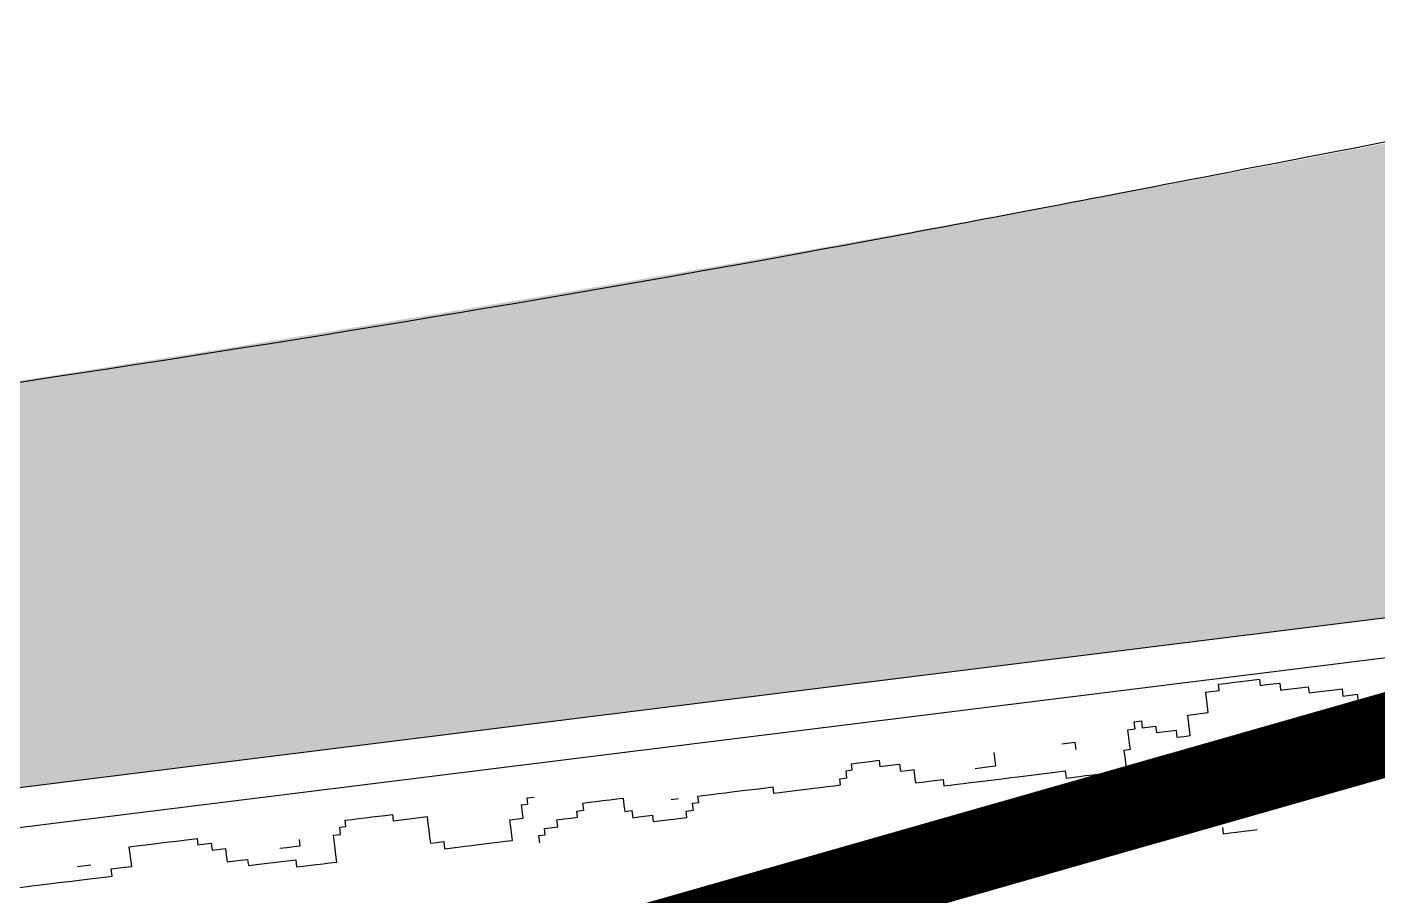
# Model space of a CAD drawing. Extents: x 302512 to 1034855, y -184136 to 410364.
# Drawn here: x 611299 to 619460, y -16858 to -11607 of the extents above; entities that cross this region are included whole.
import ezdxf

# ---------------------------------------------------------------- set-up
doc = ezdxf.new("R2010")
doc.units = 0
doc.header["$MEASUREMENT"] = 0
doc.linetypes.add('DASHED2', pattern=[0.375, 0.25, -0.125])
for name, color, linetype in [('PUB_TEXT', 7, 'Continuous'), ('WALL', 4, 'Continuous'), ('WZ', 2, 'Continuous'), ('总图线11', 41, 'Continuous'), ('环境', 8, 'Continuous')]:
    doc.layers.add(name, color=color, linetype=linetype)

# ---------------------------------------------------------------- blocks, each defined once
blk = doc.blocks.new('M_F21')
at = {"color": 3, "linetype": 'Continuous'}
for p, q in [((-631.595779787006, 671.5761824130986), (-577.3097208870659, 671.5761824130986)), ((-631.595779787006, 588.3934599739368), (-631.595779787006, 671.5761824130986)), ((-577.3097208870659, 696.8926631554514), (-548.3571561404315, 696.8926631554514)), ((-577.3097208870659, 671.5761824130986), (-577.3097208870659, 696.8926631554514)), ((-548.3571561404315, 696.8926631554514), (-523.0236619871266, 696.8926631554514)), ((-548.3571561404315, 696.8926631554514), (-548.3571561404315, 696.8926631554514)), ((-523.0236619871266, 696.8926631554514), (-465.1185324938569, 696.8926631554514)), ((-523.0236619871266, 696.8926631554514), (-523.0236619871266, 696.8926631554514)), ((-465.1185324938569, 696.8926631554514), (-410.8324735939177, 696.8926631554514)), ((-465.1185324938569, 696.8926631554514), (-465.1185324938569, 696.8926631554514)), ((-410.8324735939177, 696.8926631554514), (-410.8324735939177, 671.5761824130986)), ((-410.8324735939177, 671.5761824130986), (-385.4989794406129, 671.5761824130986)), ((-385.4989794406129, 671.5761824130986), (-331.2129205406727, 671.5761824130986)), ((-385.4989794406129, 671.5761824130986), (-385.4989794406129, 671.5761824130986)), ((-331.2129205406727, 671.5761824130986), (-331.2129205406727, 642.643061564695)), ((-331.2129205406727, 642.643061564695), (-302.2603557940383, 642.643061564695)), ((-302.2603557940383, 642.643061564695), (-276.9268616407335, 642.643061564695)), ((-302.2603557940383, 642.643061564695), (-302.2603557940383, 642.643061564695)), ((-276.9268616407335, 642.643061564695), (-219.0217321474638, 642.643061564695)), ((-276.9268616407335, 642.643061564695), (-276.9268616407335, 642.643061564695)), ((-219.0217321474638, 642.643061564695), (-219.0217321474638, 617.3265808223405)), ((-219.0217321474638, 617.3265808223405), (-164.7356732475246, 617.3265808223405)), ((-164.7356732475246, 617.3265808223405), (-139.4021790942197, 617.3265808223405)), ((-164.7356732475246, 617.3265808223405), (-164.7356732475246, 617.3265808223405)), ((-139.4021790942197, 617.3265808223405), (-85.11612019427957, 617.3265808223405)), ((-139.4021790942197, 617.3265808223405), (-139.4021790942197, 617.3265808223405)), ((-85.11612019427957, 617.3265808223405), (-85.11612019427957, 588.3934599739368)), ((-2082.843087712059, 559.4603391255332), (-2053.890522965425, 559.4603391255332)), ((-2082.843087712059, 559.4603391255332), (-2082.843087712059, 559.4603391255332)), ((-2082.843087712059, 534.1438583831787), (-2082.843087712059, 559.4603391255332)), ((-2053.890522965425, 559.4603391255332), (-2028.55702881212, 559.4603391255332)), ((-2053.890522965425, 559.4603391255332), (-2053.890522965425, 559.4603391255332)), ((-2028.55702881212, 559.4603391255332), (-1999.604464065485, 559.4603391255332)), ((-2028.55702881212, 559.4603391255332), (-2028.55702881212, 559.4603391255332)), ((-1999.604464065485, 559.4603391255332), (-1970.651899318851, 559.4603391255332)), ((-1999.604464065485, 559.4603391255332), (-1999.604464065485, 559.4603391255332)), ((-1970.651899318851, 559.4603391255332), (-1970.651899318851, 534.1438583831787)), ((-960.9312037799727, 559.4603391255332), (-931.9786390333384, 559.4603391255332)), ((-960.9312037799727, 505.210737534775), (-960.9312037799727, 559.4603391255332)), ((-931.9786390333384, 588.3934599739368), (-903.026074286704, 588.3934599739368)), ((-931.9786390333384, 588.3934599739368), (-931.9786390333384, 588.3934599739368)), ((-931.9786390333384, 559.4603391255332), (-931.9786390333384, 588.3934599739368)), ((-903.026074286704, 588.3934599739368), (-903.026074286704, 559.4603391255332)), ((-903.026074286704, 588.3934599739368), (-903.026074286704, 588.3934599739368)), ((-903.026074286704, 559.4603391255332), (-848.7400153867638, 559.4603391255332)), ((-903.026074286704, 559.4603391255332), (-903.026074286704, 559.4603391255332)), ((-848.7400153867638, 559.4603391255332), (-848.7400153867638, 534.1438583831787)), ((-714.8344034335796, 588.3934599739368), (-631.595779787006, 588.3934599739368)), ((-714.8344034335796, 505.210737534775), (-714.8344034335796, 588.3934599739368)), ((-85.11612019427957, 588.3934599739368), (-56.16355544764519, 588.3934599739368)), ((-56.16355544764519, 588.3934599739368), (-27.21099070101081, 588.3934599739368)), ((-56.16355544764519, 588.3934599739368), (-56.16355544764519, 588.3934599739368)), ((-27.21099070101081, 588.3934599739368), (-27.21099070101081, 559.4603391255332)), ((-27.21099070101081, 588.3934599739368), (-27.21099070101081, 588.3934599739368)), ((-27.21099070101081, 559.4603391255332), (-1.87749654770505, 559.4603391255332)), ((-27.21099070101081, 559.4603391255332), (-27.21099070101081, 559.4603391255332)), ((-1.87749654770505, 559.4603391255332), (-1.87749654770505, 505.210737534775)), ((1887.277353170195, 559.4603391255332), (1916.229917916829, 559.4603391255332)), ((1887.277353170195, 559.4603391255332), (1887.277353170195, 559.4603391255332)), ((1887.277353170195, 479.8942567924223), (1887.277353170195, 559.4603391255332)), ((1916.229917916829, 559.4603391255332), (1941.563412070134, 559.4603391255332)), ((1916.229917916829, 559.4603391255332), (1916.229917916829, 559.4603391255332)), ((1941.563412070134, 559.4603391255332), (1995.849470970075, 559.4603391255332)), ((1941.563412070134, 559.4603391255332), (1941.563412070134, 559.4603391255332)), ((1995.849470970075, 559.4603391255332), (2024.802035716708, 559.4603391255332)), ((1995.849470970075, 559.4603391255332), (1995.849470970075, 559.4603391255332)), ((2024.802035716708, 559.4603391255332), (2050.135529870015, 559.4603391255332)), ((2024.802035716708, 559.4603391255332), (2024.802035716708, 559.4603391255332)), ((2050.135529870015, 559.4603391255332), (2079.088094616647, 559.4603391255332)), ((2050.135529870015, 559.4603391255332), (2050.135529870015, 559.4603391255332)), ((2079.088094616647, 559.4603391255332), (2108.040659363283, 559.4603391255332)), ((2079.088094616647, 559.4603391255332), (2079.088094616647, 559.4603391255332)), ((2108.040659363283, 559.4603391255332), (2162.326718263223, 559.4603391255332)), ((2108.040659363283, 559.4603391255332), (2108.040659363283, 559.4603391255332)), ((2162.326718263223, 559.4603391255332), (2162.326718263223, 534.1438583831787)), ((2763.092436755887, 559.4603391255332), (2792.045001502524, 559.4603391255332)), ((2763.092436755887, 534.1438583831787), (2763.092436755887, 559.4603391255332)), ((2792.045001502524, 559.4603391255332), (2817.378495655827, 559.4603391255332)), ((2792.045001502524, 559.4603391255332), (2792.045001502524, 559.4603391255332)), ((2817.378495655827, 559.4603391255332), (2846.331060402463, 559.4603391255332)), ((2817.378495655827, 559.4603391255332), (2817.378495655827, 559.4603391255332)), ((2846.331060402463, 559.4603391255332), (2871.664554555766, 559.4603391255332)), ((2846.331060402463, 559.4603391255332), (2846.331060402463, 559.4603391255332)), ((2871.664554555766, 559.4603391255332), (2925.950613455709, 559.4603391255332)), ((2871.664554555766, 559.4603391255332), (2871.664554555766, 559.4603391255332)), ((2925.950613455709, 559.4603391255332), (2954.903178202341, 559.4603391255332)), ((2925.950613455709, 559.4603391255332), (2925.950613455709, 559.4603391255332)), ((2954.903178202341, 559.4603391255332), (2954.903178202341, 534.1438583831787)), ((3501.382837795067, 559.4603391255332), (3530.335402541703, 559.4603391255332)), ((3501.382837795067, 534.1438583831787), (3501.382837795067, 559.4603391255332)), ((3530.335402541703, 559.4603391255332), (3530.335402541703, 559.4603391255332)), ((-3204.754971644145, 505.210737534775), (-3175.802406897511, 505.210737534775)), ((-3204.754971644145, 479.8942567924223), (-3204.754971644145, 505.210737534775)), ((-3175.802406897511, 534.1438583831787), (-3150.468912744205, 534.1438583831787)), ((-3175.802406897511, 534.1438583831787), (-3175.802406897511, 534.1438583831787)), ((-3175.802406897511, 505.210737534775), (-3175.802406897511, 534.1438583831787)), ((-3175.802406897511, 505.210737534775), (-3175.802406897511, 505.210737534775)), ((-3150.468912744205, 534.1438583831787), (-3121.516347997571, 534.1438583831787)), ((-3150.468912744205, 534.1438583831787), (-3150.468912744205, 534.1438583831787)), ((-3121.516347997571, 534.1438583831787), (-3096.182853844266, 534.1438583831787)), ((-3121.516347997571, 534.1438583831787), (-3121.516347997571, 534.1438583831787)), ((-3096.182853844266, 534.1438583831787), (-3067.230289097632, 534.1438583831787)), ((-3096.182853844266, 534.1438583831787), (-3096.182853844266, 534.1438583831787)), ((-3067.230289097632, 534.1438583831787), (-3038.277724350997, 534.1438583831787)), ((-3067.230289097632, 534.1438583831787), (-3067.230289097632, 534.1438583831787)), ((-3038.277724350997, 534.1438583831787), (-3012.944230197692, 534.1438583831787)), ((-3038.277724350997, 534.1438583831787), (-3038.277724350997, 534.1438583831787)), ((-3012.944230197692, 534.1438583831787), (-3012.944230197692, 505.210737534775)), ((-3012.944230197692, 534.1438583831787), (-3012.944230197692, 534.1438583831787)), ((-3012.944230197692, 505.210737534775), (-3012.944230197692, 479.8942567924223)), ((-3012.944230197692, 505.210737534775), (-3012.944230197692, 505.210737534775)), ((-2821.133488751238, 505.210737534775), (-2792.180924004604, 505.210737534775)), ((-2792.180924004604, 505.210737534775), (-2792.180924004604, 505.210737534775)), ((-2712.561370951359, 505.210737534775), (-2683.608806204725, 505.210737534775)), ((-2712.561370951359, 505.210737534775), (-2712.561370951359, 505.210737534775)), ((-2712.561370951359, 479.8942567924223), (-2712.561370951359, 505.210737534775)), ((-2683.608806204725, 505.210737534775), (-2658.275312051419, 505.210737534775)), ((-2683.608806204725, 505.210737534775), (-2683.608806204725, 505.210737534775)), ((-2658.275312051419, 505.210737534775), (-2629.322747304785, 505.210737534775)), ((-2658.275312051419, 505.210737534775), (-2658.275312051419, 505.210737534775)), ((-2629.322747304785, 505.210737534775), (-2600.37018255815, 505.210737534775)), ((-2629.322747304785, 505.210737534775), (-2629.322747304785, 505.210737534775)), ((-2600.37018255815, 505.210737534775), (-2575.036688404845, 505.210737534775)), ((-2600.37018255815, 505.210737534775), (-2600.37018255815, 505.210737534775)), ((-2575.036688404845, 505.210737534775), (-2520.750629504906, 505.210737534775)), ((-2575.036688404845, 505.210737534775), (-2575.036688404845, 505.210737534775)), ((-2520.750629504906, 505.210737534775), (-2491.798064758272, 505.210737534775)), ((-2520.750629504906, 505.210737534775), (-2520.750629504906, 505.210737534775)), ((-2491.798064758272, 505.210737534775), (-2466.464570604966, 505.210737534775)), ((-2491.798064758272, 505.210737534775), (-2491.798064758272, 505.210737534775)), ((-2466.464570604966, 505.210737534775), (-2437.512005858332, 505.210737534775)), ((-2466.464570604966, 505.210737534775), (-2466.464570604966, 505.210737534775)), ((-2437.512005858332, 505.210737534775), (-2408.559441111697, 505.210737534775)), ((-2437.512005858332, 505.210737534775), (-2437.512005858332, 505.210737534775)), ((-2408.559441111697, 505.210737534775), (-2408.559441111697, 479.8942567924223)), ((-2137.129146611998, 505.210737534775), (-2108.176581865364, 505.210737534775)), ((-2137.129146611998, 479.8942567924223), (-2137.129146611998, 505.210737534775)), ((-2108.176581865364, 534.1438583831787), (-2082.843087712059, 534.1438583831787)), ((-2108.176581865364, 505.210737534775), (-2108.176581865364, 534.1438583831787)), ((-2082.843087712059, 534.1438583831787), (-2082.843087712059, 534.1438583831787)), ((-1970.651899318851, 534.1438583831787), (-1916.365840418911, 534.1438583831787)), ((-1916.365840418911, 534.1438583831787), (-1891.032346265605, 534.1438583831787)), ((-1916.365840418911, 534.1438583831787), (-1916.365840418911, 534.1438583831787)), ((-1891.032346265605, 534.1438583831787), (-1891.032346265605, 505.210737534775)), ((-1891.032346265605, 534.1438583831787), (-1891.032346265605, 534.1438583831787)), ((-1891.032346265605, 505.210737534775), (-1862.079781518971, 505.210737534775)), ((-1891.032346265605, 505.210737534775), (-1891.032346265605, 505.210737534775)), ((-1862.079781518971, 505.210737534775), (-1836.746287365666, 505.210737534775)), ((-1862.079781518971, 505.210737534775), (-1862.079781518971, 505.210737534775)), ((-1836.746287365666, 505.210737534775), (-1836.746287365666, 479.8942567924223)), ((-1836.746287365666, 505.210737534775), (-1836.746287365666, 505.210737534775)), ((-1507.410863372699, 534.1438583831787), (-1507.410863372699, 534.1438583831787)), ((-1507.410863372699, 479.8942567924223), (-1507.410863372699, 534.1438583831787)), ((-1232.361498279671, 534.1438583831787), (-1232.361498279671, 534.1438583831787)), ((-1178.075439379732, 534.1438583831787), (-1232.361498279671, 534.1438583831787)), ((-1178.075439379732, 534.1438583831787), (-1178.075439379732, 534.1438583831787)), ((-1178.075439379732, 505.210737534775), (-1178.075439379732, 534.1438583831787)), ((-960.9312037799727, 505.210737534775), (-960.9312037799727, 505.210737534775)), ((-960.9312037799727, 479.8942567924223), (-960.9312037799727, 505.210737534775)), ((-848.7400153867638, 534.1438583831787), (-823.406521233459, 534.1438583831787)), ((-823.406521233459, 534.1438583831787), (-769.1204623335198, 534.1438583831787)), ((-823.406521233459, 534.1438583831787), (-823.406521233459, 534.1438583831787)), ((-769.1204623335198, 534.1438583831787), (-769.1204623335198, 505.210737534775)), ((-769.1204623335198, 505.210737534775), (-740.1678975868845, 505.210737534775)), ((-740.1678975868845, 505.210737534775), (-714.8344034335796, 505.210737534775)), ((-740.1678975868845, 505.210737534775), (-740.1678975868845, 505.210737534775)), ((-714.8344034335796, 505.210737534775), (-714.8344034335796, 505.210737534775)), ((-1.87749654770505, 505.210737534775), (27.07506819892933, 505.210737534775)), ((-1.87749654770505, 505.210737534775), (-1.87749654770505, 505.210737534775)), ((27.07506819892933, 505.210737534775), (27.07506819892933, 479.8942567924223)), ((1670.133117570436, 505.210737534775), (1670.133117570436, 505.210737534775)), ((1724.419176470376, 505.210737534775), (1670.133117570436, 505.210737534775)), ((2162.326718263223, 534.1438583831787), (2216.612777163162, 534.1438583831787)), ((2216.612777163162, 534.1438583831787), (2216.612777163162, 505.210737534775)), ((2216.612777163162, 534.1438583831787), (2216.612777163162, 534.1438583831787)), ((2216.612777163162, 505.210737534775), (2270.898836063101, 505.210737534775)), ((2270.898836063101, 505.210737534775), (2270.898836063101, 479.8942567924223)), ((2270.898836063101, 505.210737534775), (2270.898836063101, 505.210737534775)), ((2571.281695309433, 505.210737534775), (2571.281695309433, 505.210737534775)), ((2571.281695309433, 479.8942567924223), (2571.281695309433, 505.210737534775)), ((2708.806377855948, 505.210737534775), (2737.758942602584, 505.210737534775)), ((2708.806377855948, 450.9611359440187), (2708.806377855948, 505.210737534775)), ((2737.758942602584, 534.1438583831787), (2763.092436755887, 534.1438583831787)), ((2737.758942602584, 534.1438583831787), (2737.758942602584, 534.1438583831787)), ((2737.758942602584, 505.210737534775), (2737.758942602584, 534.1438583831787)), ((2954.903178202341, 534.1438583831787), (3009.18923710228, 534.1438583831787)), ((3009.18923710228, 534.1438583831787), (3063.47529600222, 534.1438583831787)), ((3009.18923710228, 534.1438583831787), (3009.18923710228, 534.1438583831787)), ((3063.47529600222, 534.1438583831787), (3092.427860748856, 534.1438583831787)), ((3063.47529600222, 534.1438583831787), (3063.47529600222, 534.1438583831787)), ((3092.427860748856, 534.1438583831787), (3092.427860748856, 505.210737534775)), ((3092.427860748856, 534.1438583831787), (3092.427860748856, 534.1438583831787)), ((3092.427860748856, 505.210737534775), (3092.427860748856, 479.8942567924223)), ((3092.427860748856, 505.210737534775), (3092.427860748856, 505.210737534775)), ((3476.049343641764, 534.1438583831787), (3501.382837795067, 534.1438583831787)), ((3476.049343641764, 534.1438583831787), (3476.049343641764, 534.1438583831787)), ((3476.049343641764, 479.8942567924223), (3476.049343641764, 534.1438583831787)), ((-3342.279654190659, 450.9611359440187), (-3287.99359529072, 450.9611359440187)), ((-3342.279654190659, 450.9611359440187), (-3342.279654190659, 450.9611359440187)), ((-3342.279654190659, 425.6446552016641), (-3342.279654190659, 450.9611359440187)), ((-3287.99359529072, 479.8942567924223), (-3259.041030544086, 479.8942567924223)), ((-3287.99359529072, 479.8942567924223), (-3287.99359529072, 479.8942567924223)), ((-3287.99359529072, 450.9611359440187), (-3287.99359529072, 479.8942567924223)), ((-3287.99359529072, 450.9611359440187), (-3287.99359529072, 450.9611359440187)), ((-3259.041030544086, 479.8942567924223), (-3230.088465797451, 479.8942567924223)), ((-3259.041030544086, 479.8942567924223), (-3259.041030544086, 479.8942567924223)), ((-3230.088465797451, 479.8942567924223), (-3204.754971644145, 479.8942567924223)), ((-3230.088465797451, 479.8942567924223), (-3230.088465797451, 479.8942567924223)), ((-3012.944230197692, 479.8942567924223), (-2983.991665451058, 479.8942567924223)), ((-3012.944230197692, 479.8942567924223), (-3012.944230197692, 479.8942567924223)), ((-2983.991665451058, 479.8942567924223), (-2983.991665451058, 450.9611359440187)), ((-2983.991665451058, 450.9611359440187), (-2958.658171297752, 450.9611359440187)), ((-2958.658171297752, 450.9611359440187), (-2904.372112397812, 450.9611359440187)), ((-2958.658171297752, 450.9611359440187), (-2958.658171297752, 450.9611359440187)), ((-2904.372112397812, 450.9611359440187), (-2904.372112397812, 425.6446552016641)), ((-2766.847429851299, 450.9611359440187), (-2737.894865104665, 450.9611359440187)), ((-2766.847429851299, 450.9611359440187), (-2766.847429851299, 450.9611359440187)), ((-2766.847429851299, 425.6446552016641), (-2766.847429851299, 450.9611359440187)), ((-2737.894865104665, 479.8942567924223), (-2712.561370951359, 479.8942567924223)), ((-2737.894865104665, 450.9611359440187), (-2737.894865104665, 479.8942567924223)), ((-2737.894865104665, 450.9611359440187), (-2737.894865104665, 450.9611359440187)), ((-2408.559441111697, 479.8942567924223), (-2383.225946958391, 479.8942567924223)), ((-2383.225946958391, 479.8942567924223), (-2354.273382211757, 479.8942567924223)), ((-2383.225946958391, 479.8942567924223), (-2383.225946958391, 479.8942567924223)), ((-2354.273382211757, 479.8942567924223), (-2299.987323311818, 479.8942567924223)), ((-2354.273382211757, 479.8942567924223), (-2354.273382211757, 479.8942567924223)), ((-2299.987323311818, 479.8942567924223), (-2274.653829158513, 479.8942567924223)), ((-2299.987323311818, 479.8942567924223), (-2299.987323311818, 479.8942567924223)), ((-2274.653829158513, 479.8942567924223), (-2245.701264411879, 479.8942567924223)), ((-2274.653829158513, 479.8942567924223), (-2274.653829158513, 479.8942567924223)), ((-2245.701264411879, 479.8942567924223), (-2220.367770258573, 479.8942567924223)), ((-2245.701264411879, 479.8942567924223), (-2245.701264411879, 479.8942567924223)), ((-2220.367770258573, 479.8942567924223), (-2191.415205511938, 479.8942567924223)), ((-2220.367770258573, 479.8942567924223), (-2220.367770258573, 479.8942567924223)), ((-2191.415205511938, 479.8942567924223), (-2162.462640765304, 479.8942567924223)), ((-2191.415205511938, 479.8942567924223), (-2191.415205511938, 479.8942567924223)), ((-2162.462640765304, 479.8942567924223), (-2137.129146611998, 479.8942567924223)), ((-2162.462640765304, 479.8942567924223), (-2162.462640765304, 479.8942567924223)), ((-1836.746287365666, 479.8942567924223), (-1836.746287365666, 450.9611359440187)), ((-1836.746287365666, 479.8942567924223), (-1836.746287365666, 479.8942567924223)), ((-1836.746287365666, 450.9611359440187), (-1807.793722619032, 450.9611359440187)), ((-1836.746287365666, 450.9611359440187), (-1836.746287365666, 450.9611359440187)), ((-1807.793722619032, 450.9611359440187), (-1782.460228465727, 450.9611359440187)), ((-1807.793722619032, 450.9611359440187), (-1807.793722619032, 450.9611359440187)), ((-1782.460228465727, 450.9611359440187), (-1724.555098972458, 450.9611359440187)), ((-1782.460228465727, 450.9611359440187), (-1782.460228465727, 450.9611359440187)), ((-1724.555098972458, 450.9611359440187), (-1724.555098972458, 425.6446552016641)), ((-1590.649487019273, 479.8942567924223), (-1561.696922272638, 479.8942567924223)), ((-1561.696922272638, 479.8942567924223), (-1532.744357526004, 479.8942567924223)), ((-1561.696922272638, 479.8942567924223), (-1561.696922272638, 479.8942567924223)), ((-1532.744357526004, 479.8942567924223), (-1507.410863372699, 479.8942567924223)), ((-1532.744357526004, 479.8942567924223), (-1532.744357526004, 479.8942567924223)), ((-1507.410863372699, 479.8942567924223), (-1507.410863372699, 479.8942567924223)), ((-986.2646979332776, 479.8942567924223), (-960.9312037799727, 479.8942567924223)), ((-986.2646979332776, 450.9611359440187), (-986.2646979332776, 479.8942567924223)), ((-986.2646979332776, 450.9611359440187), (-986.2646979332776, 450.9611359440187)), ((-986.2646979332776, 396.7115343532605), (-986.2646979332776, 450.9611359440187)), ((27.07506819892933, 479.8942567924223), (52.40856235223328, 479.8942567924223)), ((1420.417246630714, 450.9611359440187), (1478.322376123982, 450.9611359440187)), ((1478.322376123982, 450.9611359440187), (1557.941929177228, 450.9611359440187)), ((1478.322376123982, 450.9611359440187), (1478.322376123982, 450.9611359440187)), ((1557.941929177228, 450.9611359440187), (1586.894493923861, 450.9611359440187)), ((1557.941929177228, 450.9611359440187), (1557.941929177228, 450.9611359440187)), ((1586.894493923861, 450.9611359440187), (1641.180552823802, 450.9611359440187)), ((1586.894493923861, 450.9611359440187), (1586.894493923861, 450.9611359440187)), ((1641.180552823802, 450.9611359440187), (1670.133117570436, 450.9611359440187)), ((1641.180552823802, 450.9611359440187), (1641.180552823802, 450.9611359440187)), ((1670.133117570436, 450.9611359440187), (1724.419176470376, 450.9611359440187)), ((1670.133117570436, 450.9611359440187), (1670.133117570436, 450.9611359440187)), ((1724.419176470376, 450.9611359440187), (1749.752670623682, 450.9611359440187)), ((1724.419176470376, 450.9611359440187), (1724.419176470376, 450.9611359440187)), ((1749.752670623682, 450.9611359440187), (1804.038729523621, 450.9611359440187)), ((1749.752670623682, 450.9611359440187), (1749.752670623682, 450.9611359440187)), ((1804.038729523621, 479.8942567924223), (1858.324788423561, 479.8942567924223)), ((1804.038729523621, 479.8942567924223), (1804.038729523621, 479.8942567924223)), ((1804.038729523621, 450.9611359440187), (1804.038729523621, 479.8942567924223)), ((1804.038729523621, 450.9611359440187), (1804.038729523621, 450.9611359440187)), ((1858.324788423561, 479.8942567924223), (1887.277353170195, 479.8942567924223)), ((1858.324788423561, 479.8942567924223), (1858.324788423561, 479.8942567924223)), ((2270.898836063101, 479.8942567924223), (2270.898836063101, 450.9611359440187)), ((2270.898836063101, 479.8942567924223), (2270.898836063101, 479.8942567924223)), ((2270.898836063101, 450.9611359440187), (2325.18489496304, 450.9611359440187)), ((2270.898836063101, 450.9611359440187), (2270.898836063101, 450.9611359440187)), ((2325.18489496304, 450.9611359440187), (2354.137459709676, 450.9611359440187)), ((2325.18489496304, 450.9611359440187), (2325.18489496304, 450.9611359440187)), ((2354.137459709676, 450.9611359440187), (2354.137459709676, 425.6446552016641)), ((2488.043071662862, 479.8942567924223), (2516.995636409494, 479.8942567924223)), ((2516.995636409494, 479.8942567924223), (2545.94820115613, 479.8942567924223)), ((2516.995636409494, 479.8942567924223), (2516.995636409494, 479.8942567924223)), ((2545.94820115613, 479.8942567924223), (2571.281695309433, 479.8942567924223)), ((2545.94820115613, 479.8942567924223), (2545.94820115613, 479.8942567924223)), ((2571.281695309433, 479.8942567924223), (2571.281695309433, 479.8942567924223)), ((2708.806377855948, 450.9611359440187), (2708.806377855948, 450.9611359440187)), ((2708.806377855948, 425.6446552016641), (2708.806377855948, 450.9611359440187)), ((3092.427860748856, 479.8942567924223), (3092.427860748856, 450.9611359440187)), ((3092.427860748856, 479.8942567924223), (3092.427860748856, 479.8942567924223)), ((3092.427860748856, 450.9611359440187), (3092.427860748856, 425.6446552016641)), ((3092.427860748856, 450.9611359440187), (3092.427860748856, 450.9611359440187)), ((3421.763284741821, 479.8942567924223), (3476.049343641764, 479.8942567924223)), ((3421.763284741821, 450.9611359440187), (3421.763284741821, 479.8942567924223)), ((3421.763284741821, 450.9611359440187), (3421.763284741821, 450.9611359440187)), ((3421.763284741821, 396.7115343532605), (3421.763284741821, 450.9611359440187)), ((-3367.613148343964, 425.6446552016641), (-3342.279654190659, 425.6446552016641)), ((-3367.613148343964, 396.7115343532605), (-3367.613148343964, 425.6446552016641)), ((-2904.372112397812, 425.6446552016641), (-2846.466982904543, 425.6446552016641)), ((-2846.466982904543, 425.6446552016641), (-2821.133488751238, 425.6446552016641)), ((-2846.466982904543, 425.6446552016641), (-2846.466982904543, 425.6446552016641)), ((-2821.133488751238, 425.6446552016641), (-2766.847429851299, 425.6446552016641)), ((-2821.133488751238, 425.6446552016641), (-2821.133488751238, 425.6446552016641)), ((-2766.847429851299, 425.6446552016641), (-2766.847429851299, 425.6446552016641)), ((-1724.555098972458, 425.6446552016641), (-1699.221604819152, 425.6446552016641)), ((-1699.221604819152, 425.6446552016641), (-1670.269040072518, 425.6446552016641)), ((-1699.221604819152, 425.6446552016641), (-1699.221604819152, 425.6446552016641)), ((-1670.269040072518, 425.6446552016641), (-1644.935545919212, 425.6446552016641)), ((-1670.269040072518, 425.6446552016641), (-1670.269040072518, 425.6446552016641)), ((-1644.935545919212, 425.6446552016641), (-1615.982981172578, 425.6446552016641)), ((-1644.935545919212, 425.6446552016641), (-1644.935545919212, 425.6446552016641)), ((-1615.982981172578, 425.6446552016641), (-1590.649487019273, 425.6446552016641)), ((-1615.982981172578, 425.6446552016641), (-1615.982981172578, 425.6446552016641)), ((-1590.649487019273, 425.6446552016641), (-1532.744357526004, 425.6446552016641)), ((-1590.649487019273, 425.6446552016641), (-1590.649487019273, 425.6446552016641)), ((-1532.744357526004, 425.6446552016641), (-1478.458298626064, 425.6446552016641)), ((-1532.744357526004, 425.6446552016641), (-1532.744357526004, 425.6446552016641)), ((-1478.458298626064, 425.6446552016641), (-1453.124804472759, 425.6446552016641)), ((-1478.458298626064, 425.6446552016641), (-1478.458298626064, 425.6446552016641)), ((-1453.124804472759, 425.6446552016641), (-1424.172239726125, 425.6446552016641)), ((-1453.124804472759, 425.6446552016641), (-1453.124804472759, 425.6446552016641)), ((-1424.172239726125, 425.6446552016641), (-1369.886180826185, 425.6446552016641)), ((-1424.172239726125, 425.6446552016641), (-1424.172239726125, 425.6446552016641)), ((-1369.886180826185, 425.6446552016641), (-1315.600121926245, 425.6446552016641)), ((-1369.886180826185, 425.6446552016641), (-1369.886180826185, 425.6446552016641)), ((-1315.600121926245, 425.6446552016641), (-1232.361498279671, 425.6446552016641)), ((-1315.600121926245, 425.6446552016641), (-1315.600121926245, 425.6446552016641)), ((-1232.361498279671, 425.6446552016641), (-1232.361498279671, 396.7115343532605)), ((-1232.361498279671, 396.7115343532605), (-1178.075439379732, 396.7115343532605)), ((-1178.075439379732, 396.7115343532605), (-1152.741945226427, 396.7115343532605)), ((-1178.075439379732, 396.7115343532605), (-1178.075439379732, 396.7115343532605)), ((-1152.741945226427, 396.7115343532605), (-1123.789380479792, 396.7115343532605)), ((-1152.741945226427, 396.7115343532605), (-1152.741945226427, 396.7115343532605)), ((-1123.789380479792, 396.7115343532605), (-1069.503321579852, 396.7115343532605)), ((-1123.789380479792, 396.7115343532605), (-1123.789380479792, 396.7115343532605)), ((-1069.503321579852, 396.7115343532605), (-1015.217262679913, 396.7115343532605)), ((-1069.503321579852, 396.7115343532605), (-1069.503321579852, 396.7115343532605)), ((-1015.217262679913, 396.7115343532605), (-986.2646979332776, 396.7115343532605)), ((-1015.217262679913, 396.7115343532605), (-1015.217262679913, 396.7115343532605)), ((2354.137459709676, 425.6446552016641), (2408.423518609616, 425.6446552016641)), ((2408.423518609616, 425.6446552016641), (2488.043071662862, 425.6446552016641)), ((2408.423518609616, 425.6446552016641), (2408.423518609616, 425.6446552016641)), ((2488.043071662862, 425.6446552016641), (2545.94820115613, 425.6446552016641)), ((2488.043071662862, 425.6446552016641), (2488.043071662862, 425.6446552016641)), ((2545.94820115613, 425.6446552016641), (2545.94820115613, 396.7115343532605)), ((2545.94820115613, 396.7115343532605), (2571.281695309433, 396.7115343532605)), ((2571.281695309433, 396.7115343532605), (2625.567754209373, 396.7115343532605)), ((2571.281695309433, 396.7115343532605), (2571.281695309433, 396.7115343532605)), ((2625.567754209373, 396.7115343532605), (2654.520318956009, 396.7115343532605)), ((2625.567754209373, 396.7115343532605), (2625.567754209373, 396.7115343532605)), ((2654.520318956009, 396.7115343532605), (2679.853813109316, 396.7115343532605)), ((2654.520318956009, 396.7115343532605), (2654.520318956009, 396.7115343532605)), ((2679.853813109316, 396.7115343532605), (2708.806377855948, 396.7115343532605)), ((2679.853813109316, 396.7115343532605), (2679.853813109316, 396.7115343532605)), ((2708.806377855948, 425.6446552016641), (2708.806377855948, 425.6446552016641)), ((2708.806377855948, 396.7115343532605), (2708.806377855948, 425.6446552016641)), ((2708.806377855948, 396.7115343532605), (2708.806377855948, 396.7115343532605)), ((3092.427860748856, 425.6446552016641), (3117.761354902159, 425.6446552016641)), ((3092.427860748856, 425.6446552016641), (3092.427860748856, 425.6446552016641)), ((3117.761354902159, 425.6446552016641), (3146.713919648795, 425.6446552016641)), ((3117.761354902159, 425.6446552016641), (3117.761354902159, 425.6446552016641)), ((3146.713919648795, 425.6446552016641), (3146.713919648795, 396.7115343532605)), ((3146.713919648795, 396.7115343532605), (3200.999978548734, 396.7115343532605)), ((3200.999978548734, 396.7115343532605), (3229.952543295371, 396.7115343532605)), ((3200.999978548734, 396.7115343532605), (3200.999978548734, 396.7115343532605)), ((3229.952543295371, 396.7115343532605), (3255.286037448674, 396.7115343532605)), ((3229.952543295371, 396.7115343532605), (3229.952543295371, 396.7115343532605)), ((3255.286037448674, 396.7115343532605), (3284.23860219531, 396.7115343532605)), ((3255.286037448674, 396.7115343532605), (3255.286037448674, 396.7115343532605)), ((3284.23860219531, 396.7115343532605), (3338.524661095249, 396.7115343532605)), ((3284.23860219531, 396.7115343532605), (3284.23860219531, 396.7115343532605)), ((3338.524661095249, 396.7115343532605), (3363.858155248552, 396.7115343532605)), ((3338.524661095249, 396.7115343532605), (3338.524661095249, 396.7115343532605)), ((3363.858155248552, 396.7115343532605), (3392.810719995188, 396.7115343532605)), ((3363.858155248552, 396.7115343532605), (3363.858155248552, 396.7115343532605)), ((3392.810719995188, 396.7115343532605), (3421.763284741821, 396.7115343532605)), ((3392.810719995188, 396.7115343532605), (3392.810719995188, 396.7115343532605)), ((3421.763284741821, 396.7115343532605), (3421.763284741821, 396.7115343532605)), ((-631.595779787006, 121.8468862934224), (-631.595779787006, 96.53040555106963)), ((-2053.890522965425, 96.53040555106963), (-2028.55702881212, 96.53040555106963)), ((-2028.55702881212, 96.53040555106963), (-1999.604464065485, 96.53040555106963)), ((-2028.55702881212, 96.53040555106963), (-2028.55702881212, 96.53040555106963)), ((-1999.604464065485, 96.53040555106963), (-1970.651899318851, 96.53040555106963)), ((-1999.604464065485, 96.53040555106963), (-1999.604464065485, 96.53040555106963)), ((-1970.651899318851, 96.53040555106963), (-1970.651899318851, 96.53040555106963)), ((-631.595779787006, 96.53040555106963), (-602.6432150403707, 96.53040555106963)), ((-631.595779787006, 96.53040555106963), (-631.595779787006, 96.53040555106963)), ((-602.6432150403707, 96.53040555106963), (-577.3097208870659, 96.53040555106963)), ((-602.6432150403707, 96.53040555106963), (-602.6432150403707, 96.53040555106963)), ((-577.3097208870659, 96.53040555106963), (-548.3571561404315, 96.53040555106963)), ((-577.3097208870659, 96.53040555106963), (-577.3097208870659, 96.53040555106963)), ((-548.3571561404315, 96.53040555106963), (-523.0236619871266, 96.53040555106963)), ((-548.3571561404315, 96.53040555106963), (-548.3571561404315, 96.53040555106963)), ((-523.0236619871266, 96.53040555106963), (-494.0710972404913, 96.53040555106963)), ((-523.0236619871266, 96.53040555106963), (-523.0236619871266, 96.53040555106963)), ((-494.0710972404913, 96.53040555106963), (-494.0710972404913, 96.53040555106963))]:
    blk.add_line(p, q, dxfattribs=at)
at = {"width": 0.8, "flags": 9}
for tag in ['YSIZE', 'XSIZE']:
    blk.add_attdef(tag, (0, 0), '', height=0.5, dxfattribs=at)

msp = doc.modelspace()

# ---------------------------------------------------------------- hatches: boundary and pattern name
at = {"layer": '环境'}
h = msp.add_hatch(dxfattribs=at)
h.set_pattern_fill('ANGLE,_O', color=256, scale=3000)
h.set_pattern_definition([(0, (-609984.0939585507, -119640.7769003473), (0, 825.0000000000001), [600, -225]), (90, (-609984.0939585507, -119640.7769003473), (-825.0000000000001, 5.051501209517306e-14), [600, -225])])
edge = h.paths.add_edge_path()
edge.add_arc((456452.5202698254, -20483.03600952902), 5999.999999882882, 82.90610739022549, 136.7172286932041, ccw=False)
edge.add_arc((529230.5564035431, 564349.7677956127), 583343.7460008563, 262.9064421242585, 271.3139044814773)
edge.add_arc((556282.2267406606, -32330.84227312566), 19209.61674449953, 135.390996447, 143.8505578282533)
edge.add_arc((523139.7908070374, 498264.9605886798), 519563.4119421407, 267.02239156334633, 271.9446668256243, ccw=False)
edge.add_line((496150.7153754483, -20596.9948833962), (452084.6465785343, -16369.43911441136))
edge = h.paths.add_edge_path()
edge.add_arc((557649.2972619648, -28887.4074915247), 12195.37604413375, 122.3331244259789, 138.4177400750413, ccw=False)
edge.add_line((551126.7109780756, -18582.89076209709), (563157.0100887832, -18006.58508349324))
edge.add_arc((576761.7066860453, 6333.997658741195), 27884.61471376488, 240.7978392002225, 252.5319908396245)
edge.add_arc((-697884.8105419346, 47187662.48797935), 47224907.05095948, 271.5129119605803, 271.53649819632426, ccw=False)
edge.add_line((548957.8885803409, -20781.98179117788), (548527.1118179576, -20793.40171051768))
edge = h.paths.add_edge_path()
edge.add_line((626586.9758837472, -14296.28622386651), (626866.4842934804, -14065.55741847632))
edge.add_arc((622239.3367429655, -17885.17854441365), 5999.99999999521, 39.53901633858169, 100.4383675919696)
edge.add_arc((577050.392796655, 207323.149270234), 223698.033626444, 274.291430304433, 281.3702984552263, ccw=False)
edge.add_arc((576761.7066861086, 6333.997658622451), 27884.61471362988, 294.3952189639236, 307.6369724271134, ccw=False)
edge.add_arc((-3202813.969650181, 30587041.36929663), 30840004.67889177, 277.0611024603429, 277.11889753257)
edge.add_line((619149.7247513805, -15221.32666661206), (626586.9758837472, -14296.28622386654))

# ---------------------------------------------------------------- linework, layer by layer
at = {"layer": 'PUB_TEXT', "linetype": 'DASHED2', "ltscale": 11501}
msp.add_lwpolyline([(627906.7835329424, -164037.4472294827, 500, 500, 0), (628656.7835329424, -149287.4472294827, 500, 500, 0), (604886.7835329424, -139727.4472294827, 500, 500, 0), (637936.7835329424, -62207.4472294827, 500, 500, 0), (638316.7835329424, -42097.4472294827, 500, 500, 0), (645296.7835329424, -41807.4472294827, 500, 500, 0), (638856.7835329424, -22267.4472294827, 500, 500, 0), (633376.7835329424, -18567.4472294827, 500, 500, 0), (631296.7835329424, -12517.4472294827, 500, 500, 0), (608006.7835329424, -19167.4472294827, 500, 500, 0), (599136.7835329424, -17197.4472294827, 500, 500, 0)], format="xyseb", dxfattribs=at)
at = {"layer": 'WALL'}
msp.add_line((626586.9758836876, -14296.28622383671), (583480.0497988116, -19657.89756152825), dxfattribs=at)
at = {"layer": 'WZ'}
msp.add_open_spline([(621152.2702770482, -11984.47634055512), (618301.9852159272, -12534.08223100798), (613700.9911600004, -13436.63915336924), (605421.3378932129, -14607.53128859447), (597988.4692545675, -15413.65787317301), (594061.4415592868, -15726.54743142729), (593789.6221634543, -15747.71043255611)], degree=3, knots=[87931.92257727747, 87931.92257727747, 87931.92257727747, 87931.92257727747, 91395.44370257361, 101999.4125290185, 113001.1513423853, 113819.1661899134, 113819.1661899134, 113819.1661899134, 113819.1661899134], dxfattribs=at)
at = {"layer": '总图线11'}
msp.add_line((626378.433832167, -14564.07384995813), (583747.8374249705, -19866.43961310969), dxfattribs=at)

# ---------------------------------------------------------------- block references
at = {"xscale": 1.5, "yscale": 1.5, "zscale": 1.5, "rotation": 7.010169292801696}
for p in [(619483.0331774473, -16510.00020950881), (609209.4738645062, -17739.04993398383)]:
    msp.add_blockref('M_F21', p, dxfattribs=at)

doc.saveas('drawing.dxf')
